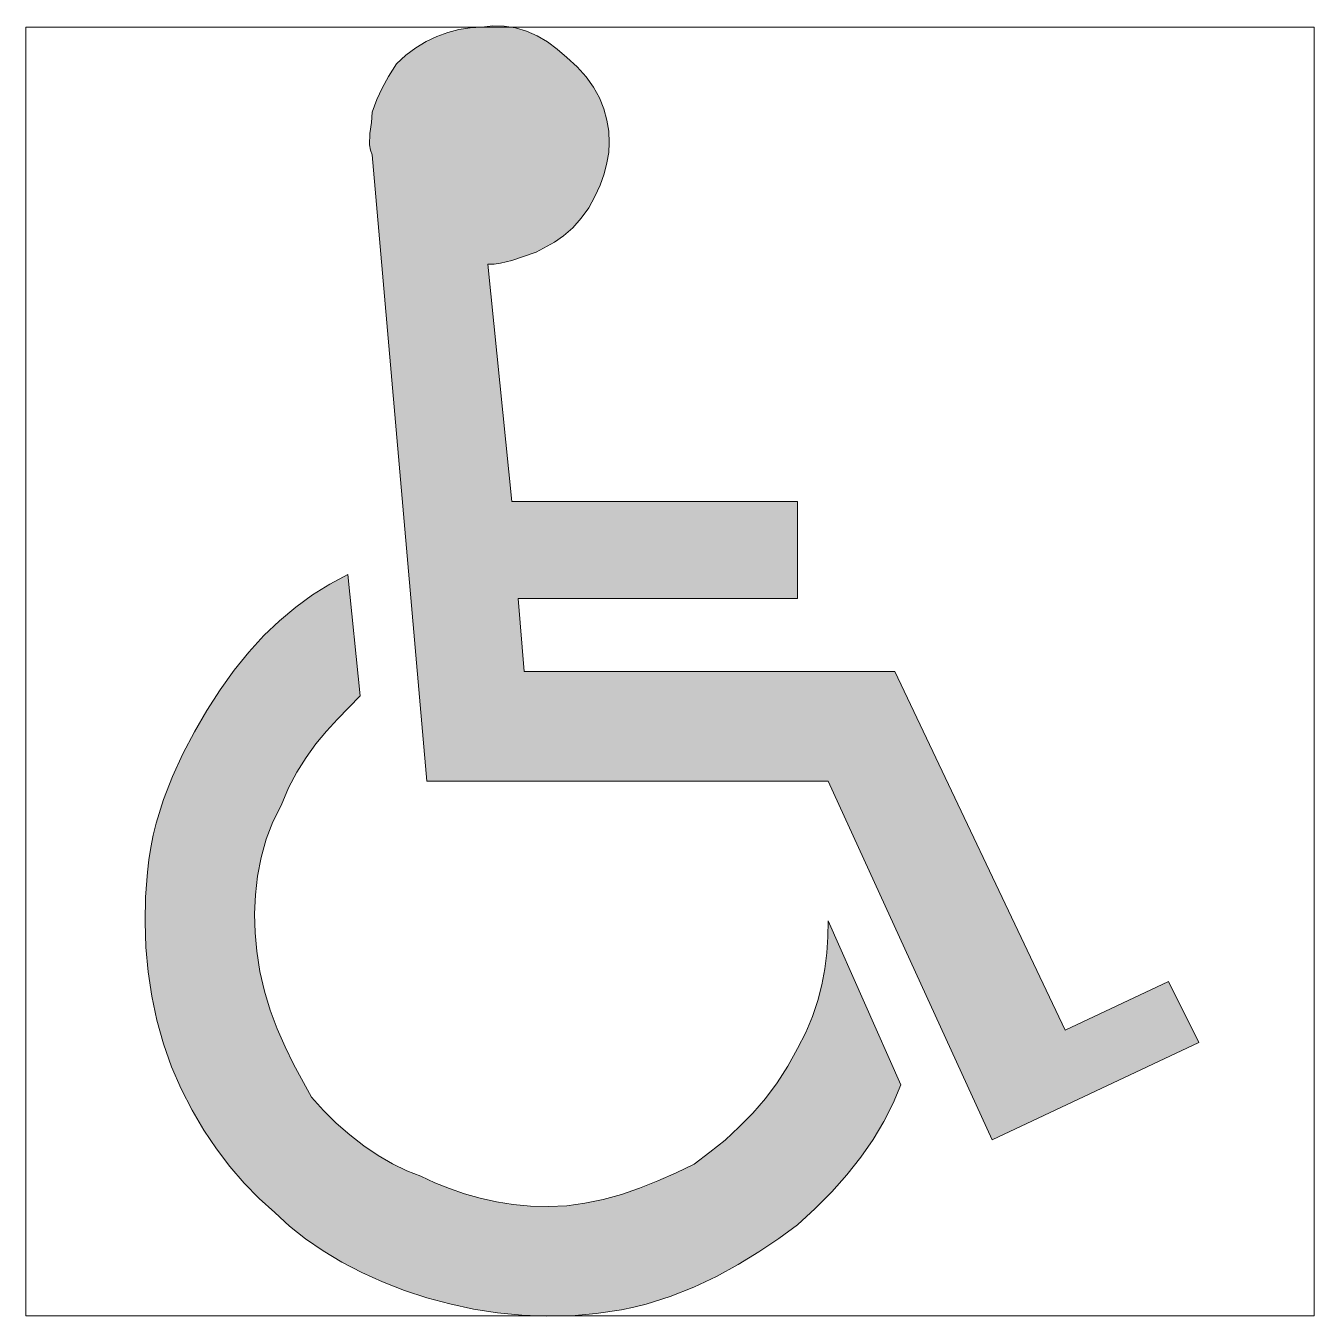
# Model space of a CAD drawing. Header units: metres. Extents: x 72 to 326, y 14 to 269.
import ezdxf

# ---------------------------------------------------------------- set-up
doc = ezdxf.new("R2010")
doc.units = ezdxf.units.M
doc.layers.add('FILL_WHITE_FFFFFF', color=7, linetype='Continuous', true_color=0xffffff)
doc.layers.add('STROKE_WHITE_FFFFFF', color=7, linetype='Continuous', true_color=0xffffff)

msp = doc.modelspace()

# ---------------------------------------------------------------- hatches: boundary and pattern name
at = {"layer": 'FILL_WHITE_FFFFFF', "true_color": 0xffffff}
h = msp.add_hatch(color=7, dxfattribs=at)
h.dxf.hatch_style = 1
h.paths.add_polyline_path([(243.15, 141.21), (276.75, 70.41), (297.15, 80.01), (303.15, 68.01), (262.35, 48.81), (229.95, 119.61), (150.75, 119.61), (139.95, 243.21), (139.61, 244.16), (139.44, 245.2), (139.5, 247.41), (139.78, 249.62), (139.95, 251.61), (140.87, 254.12), (141.9, 256.41), (143.16, 258.7), (144.75, 261.21), (146.6, 262.9), (148.56, 264.36), (150.59, 265.6), (152.7, 266.61), (154.86, 267.4), (157.07, 267.96), (159.3, 268.3), (161.55, 268.41), (163.8, 268.69), (166.03, 268.65), (168.24, 268.31), (170.4, 267.66), (172.51, 266.74), (174.54, 265.54), (176.5, 264.1), (178.35, 262.41), (180.43, 260.56), (182.19, 258.6), (183.64, 256.57), (184.8, 254.46), (185.67, 252.3), (186.28, 250.09), (186.64, 247.86), (186.75, 245.61), (186.64, 243.71), (186.3, 241.64), (185.74, 239.45), (184.95, 237.21), (183.94, 234.97), (182.7, 232.79), (181.24, 230.71), (179.55, 228.81), (177.75, 227.22), (175.95, 225.96), (172.35, 224.01), (167.55, 222.36), (165.26, 221.82), (164.05, 221.66), (162.75, 221.61), (167.55, 174.81), (223.95, 174.81), (223.95, 155.61), (168.75, 155.61), (169.95, 141.21), (243.15, 141.21)])
h = msp.add_hatch(color=7, dxfattribs=at)
h.dxf.hatch_style = 1
h.paths.add_polyline_path([(244.35, 59.61), (242.83, 56.01), (240.99, 52.43), (238.84, 48.87), (236.4, 45.36), (233.67, 41.9), (230.68, 38.52), (227.44, 35.21), (223.95, 32.01), (220.24, 29.32), (216.32, 26.69), (212.2, 24.16), (207.9, 21.81), (203.43, 19.68), (198.81, 17.84), (194.04, 16.33), (191.61, 15.72), (189.15, 15.21), (184.2, 14.48), (179.27, 14.07), (174.36, 13.97), (169.5, 14.16), (164.69, 14.64), (159.96, 15.38), (155.3, 16.38), (150.75, 17.61), (146.31, 19.07), (142.01, 20.74), (137.88, 22.61), (133.95, 24.66), (130.24, 26.88), (126.79, 29.25), (123.61, 31.77), (120.75, 34.41), (117.66, 37.22), (114.69, 40.26), (111.87, 43.52), (109.2, 47.01), (106.7, 50.72), (104.38, 54.66), (102.26, 58.82), (100.35, 63.21), (98.72, 67.76), (97.41, 72.42), (96.41, 77.15), (95.7, 81.96), (95.28, 86.82), (95.12, 91.73), (95.21, 96.66), (95.55, 101.61), (95.83, 104.07), (96.22, 106.5), (96.71, 108.91), (97.29, 111.29), (98.74, 115.95), (100.5, 120.51), (102.55, 124.95), (104.83, 129.29), (107.31, 133.5), (109.95, 137.61), (112.71, 141.49), (115.58, 145.05), (118.56, 148.31), (121.65, 151.26), (124.86, 153.94), (128.18, 156.34), (131.61, 158.5), (135.15, 160.41), (137.55, 136.41), (133.09, 131.85), (130.93, 129.47), (128.85, 126.96), (126.89, 124.28), (125.06, 121.39), (123.41, 118.25), (121.95, 114.81), (120.32, 111.56), (119.01, 108.12), (118.01, 104.54), (117.3, 100.86), (116.88, 97.13), (116.72, 93.38), (116.81, 89.66), (117.15, 86.01), (117.76, 82.02), (118.67, 78.14), (119.83, 74.37), (121.2, 70.71), (122.74, 67.17), (124.41, 63.74), (127.95, 57.21), (130.31, 54.57), (132.84, 52.07), (135.52, 49.74), (138.3, 47.61), (141.13, 45.7), (143.98, 44.05), (146.8, 42.67), (149.55, 41.61), (152.31, 40.32), (155.18, 39.15), (158.16, 38.13), (161.25, 37.26), (164.46, 36.56), (167.78, 36.04), (171.21, 35.72), (174.75, 35.61), (178.35, 35.78), (181.95, 36.25), (185.55, 37), (189.15, 38.01), (192.75, 39.24), (196.35, 40.67), (199.95, 42.27), (203.55, 44.01), (206.64, 46.32), (209.61, 48.75), (212.43, 51.33), (215.1, 54.06), (217.6, 56.96), (219.92, 60.04), (222.04, 63.32), (223.95, 66.81), (225.59, 69.96), (226.91, 73.11), (227.96, 76.26), (228.75, 79.41), (229.32, 82.56), (229.69, 85.71), (229.89, 88.86), (229.95, 92.01), (244.35, 59.61)])

# ---------------------------------------------------------------- linework, layer by layer
at = {"layer": 'FILL_WHITE_FFFFFF', "lineweight": 0, "true_color": 0xffffff}
for points in [[(243.15, 141.21), (276.75, 70.41), (297.15, 80.01), (303.15, 68.01), (262.35, 48.81), (229.95, 119.61), (150.75, 119.61), (139.95, 243.21), (139.61, 244.16), (139.44, 245.2), (139.5, 247.41), (139.78, 249.62), (139.95, 251.61), (140.87, 254.12), (141.9, 256.41), (143.16, 258.7), (144.75, 261.21), (146.6, 262.9), (148.56, 264.36), (150.59, 265.6), (152.7, 266.61), (154.86, 267.4), (157.07, 267.96), (159.3, 268.3), (161.55, 268.41), (163.8, 268.69), (166.03, 268.65), (168.24, 268.31), (170.4, 267.66), (172.51, 266.74), (174.54, 265.54), (176.5, 264.1), (178.35, 262.41), (180.43, 260.56), (182.19, 258.6), (183.64, 256.57), (184.8, 254.46), (185.67, 252.3), (186.28, 250.09), (186.64, 247.86), (186.75, 245.61), (186.64, 243.71), (186.3, 241.64), (185.74, 239.45), (184.95, 237.21), (183.94, 234.97), (182.7, 232.79), (181.24, 230.71), (179.55, 228.81), (177.75, 227.22), (175.95, 225.96), (172.35, 224.01), (167.55, 222.36), (165.26, 221.82), (164.05, 221.66), (162.75, 221.61), (167.55, 174.81), (223.95, 174.81), (223.95, 155.61), (168.75, 155.61), (169.95, 141.21)], [(244.35, 59.61), (242.83, 56.01), (240.99, 52.43), (238.84, 48.87), (236.4, 45.36), (233.67, 41.9), (230.68, 38.52), (227.44, 35.21), (223.95, 32.01), (220.24, 29.32), (216.32, 26.69), (212.2, 24.16), (207.9, 21.81), (203.43, 19.68), (198.81, 17.84), (194.04, 16.33), (191.61, 15.72), (189.15, 15.21), (184.2, 14.48), (179.27, 14.07), (174.36, 13.97), (169.5, 14.16), (164.69, 14.64), (159.96, 15.38), (155.3, 16.38), (150.75, 17.61), (146.31, 19.07), (142.01, 20.74), (137.88, 22.61), (133.95, 24.66), (130.24, 26.88), (126.79, 29.25), (123.61, 31.77), (120.75, 34.41), (117.66, 37.22), (114.69, 40.26), (111.87, 43.52), (109.2, 47.01), (106.7, 50.72), (104.38, 54.66), (102.26, 58.82), (100.35, 63.21), (98.72, 67.76), (97.41, 72.42), (96.41, 77.15), (95.7, 81.96), (95.28, 86.82), (95.12, 91.73), (95.21, 96.66), (95.55, 101.61), (95.83, 104.07), (96.22, 106.5), (96.71, 108.91), (97.29, 111.29), (98.74, 115.95), (100.5, 120.51), (102.55, 124.95), (104.83, 129.29), (107.31, 133.5), (109.95, 137.61), (112.71, 141.49), (115.58, 145.05), (118.56, 148.31), (121.65, 151.26), (124.86, 153.94), (128.18, 156.34), (131.61, 158.5), (135.15, 160.41), (137.55, 136.41), (133.09, 131.85), (130.93, 129.47), (128.85, 126.96), (126.89, 124.28), (125.06, 121.39), (123.41, 118.25), (121.95, 114.81), (120.32, 111.56), (119.01, 108.12), (118.01, 104.54), (117.3, 100.86), (116.88, 97.13), (116.72, 93.38), (116.81, 89.66), (117.15, 86.01), (117.76, 82.02), (118.67, 78.14), (119.83, 74.37), (121.2, 70.71), (122.74, 67.17), (124.41, 63.74), (127.95, 57.21), (130.31, 54.57), (132.84, 52.07), (135.52, 49.74), (138.3, 47.61), (141.13, 45.7), (143.98, 44.05), (146.8, 42.67), (149.55, 41.61), (152.31, 40.32), (155.18, 39.15), (158.16, 38.13), (161.25, 37.26), (164.46, 36.56), (167.78, 36.04), (171.21, 35.72), (174.75, 35.61), (178.35, 35.78), (181.95, 36.25), (185.55, 37), (189.15, 38.01), (192.75, 39.24), (196.35, 40.67), (199.95, 42.27), (203.55, 44.01), (206.64, 46.32), (209.61, 48.75), (212.43, 51.33), (215.1, 54.06), (217.6, 56.96), (219.92, 60.04), (222.04, 63.32), (223.95, 66.81), (225.59, 69.96), (226.91, 73.11), (227.96, 76.26), (228.75, 79.41), (229.32, 82.56), (229.69, 85.71), (229.89, 88.86), (229.95, 92.01)]]:
    msp.add_lwpolyline(points, close=True, dxfattribs=at)
at = {"layer": 'STROKE_WHITE_FFFFFF', "lineweight": 0, "true_color": 0xffffff}
msp.add_lwpolyline([(71.55, 14.01), (325.95, 14.01), (325.95, 268.41), (71.55, 268.41), (71.55, 14.01)], dxfattribs=at)

doc.saveas('drawing.dxf')
